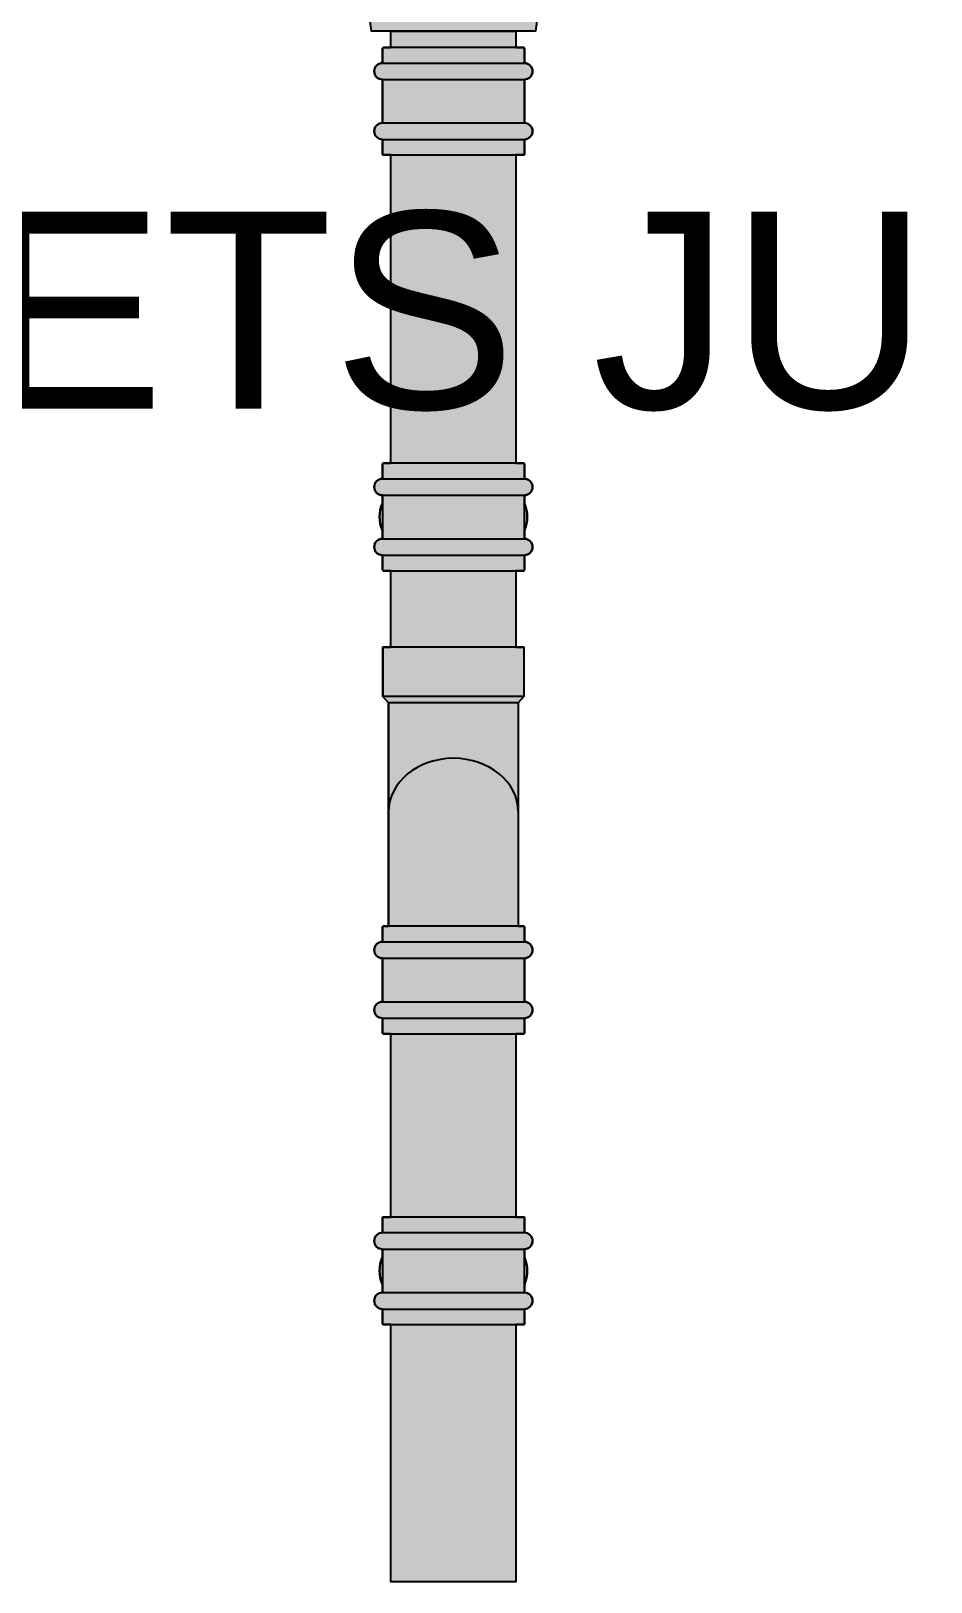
# Model space of a CAD drawing. Header units: millimetres. Extents: x 0 to 23312, y -3206 to 11448.
# Drawn here: x 14735 to 15284, y 9829 to 10774 of the extents above; entities that cross this region are included whole.
import ezdxf

# ---------------------------------------------------------------- set-up
doc = ezdxf.new("R2010")
doc.units = ezdxf.units.MM
doc.header["$LTSCALE"] = 10
doc.layers.add('40 - Detail Outline', color=142, linetype='Continuous')
doc.layers.add('41 - Detail', color=7, linetype='Continuous')
doc.styles.add('1-20', font='romans.shx', dxfattribs={"width": 0.8, "height": 40})

msp = doc.modelspace()

# ---------------------------------------------------------------- hatches: boundary and pattern name
at = {"layer": '40 - Detail Outline', "ltscale": 10}
h = msp.add_hatch(color=69, dxfattribs=at)
h.dxf.hatch_style = 1
edge = h.paths.add_edge_path()
edge.add_line((14954.77448884463, 9829.268812071616), (14954.77448884463, 9986.030372070298))
edge.add_line((14954.77448884463, 9986.030372070298), (14950.12448884463, 9986.030372070298))
edge.add_line((14950.12448884463, 9986.030372070298), (14949.62448884463, 9986.530372070298))
edge.add_line((14949.62448884463, 9986.530372070298), (14949.62448884463, 9995.530372070298))
edge.add_arc((14949.62448884463, 10000.5303720703), 5, 90, 270, ccw=False)
edge.add_line((14949.62448884463, 10005.5303720703), (14949.62448884463, 10010.49257984317))
edge.add_arc((14968.37448884463, 10018.7803720703), 20.50000000000003, 156.1538243013074, 203.8461756986926, ccw=False)
edge.add_line((14949.62448884463, 10027.06816429742), (14949.62448884463, 10032.0303720703))
edge.add_arc((14949.62448884463, 10037.0303720703), 5, 90.00000000002092, 270, ccw=False)
edge.add_line((14949.62448884463, 10042.0303720703), (14949.62448884463, 10051.0303720703))
edge.add_arc((14950.12448884464, 10051.03037207029), 0.500000000007276, 90.00000000083378, 179.9999999991662, ccw=False)
edge.add_line((14950.12448884463, 10051.5303720703), (14954.77448884463, 10051.5303720703))
edge.add_line((14954.77448884463, 10051.5303720703), (14954.77448884463, 10163.17741978148))
edge.add_line((14954.77448884463, 10163.17741978148), (14950.12448884463, 10163.17741978148))
edge.add_arc((14950.12448884464, 10163.67741978149), 0.500000000007276, 180.0000000008338, 269.9999999991662, ccw=False)
edge.add_line((14949.62448884463, 10163.67741978148), (14949.62448884463, 10172.67741978149))
edge.add_arc((14949.62448884463, 10177.67741978149), 5, 90, 270, ccw=False)
edge.add_line((14949.62448884463, 10182.67741978149), (14949.62448884463, 10209.17741978148))
edge.add_arc((14949.62448884463, 10214.17741978148), 5, 90, 270, ccw=False)
edge.add_line((14949.62448884463, 10219.17741978148), (14949.62448884463, 10228.17741978148))
edge.add_arc((14950.12448884464, 10228.17741978148), 0.500000000007276, 90.00000000083378, 179.9999999991662, ccw=False)
edge.add_line((14950.12448884463, 10228.67741978148), (14953.37448884464, 10228.67741978148))
edge.add_line((14953.37448884464, 10228.67741978148), (14953.37448884464, 10364.67741978149))
edge.add_line((14953.37448884464, 10364.67741978149), (14949.87448884463, 10368.67741978149))
edge.add_line((14949.87448884463, 10368.67741978149), (14949.87448884463, 10398.67741978148))
edge.add_line((14949.87448884463, 10398.67741978148), (14954.77448884463, 10398.67741978148))
edge.add_line((14954.77448884463, 10398.67741978148), (14954.77448884463, 10445.20235918454))
edge.add_line((14954.77448884463, 10445.20235918454), (14950.12448884463, 10445.20235918454))
edge.add_line((14950.12448884463, 10445.20235918454), (14949.62448884463, 10445.70235918454))
edge.add_line((14949.62448884463, 10445.70235918454), (14949.62448884463, 10454.70235918454))
edge.add_arc((14949.62448884463, 10459.70235918454), 5, 90, 270, ccw=False)
edge.add_line((14949.62448884463, 10464.70235918454), (14949.62448884463, 10469.66456695741))
edge.add_arc((14968.37448884463, 10477.95235918454), 20.50000000000003, 156.1538243013074, 203.8461756986926, ccw=False)
edge.add_line((14949.62448884463, 10486.24015141166), (14949.62448884463, 10491.20235918454))
edge.add_arc((14949.62448884463, 10496.20235918454), 4.999999999998181, 90, 270, ccw=False)
edge.add_line((14949.62448884463, 10501.20235918454), (14949.62448884463, 10510.20235918454))
edge.add_arc((14950.12448884464, 10510.20235918454), 0.500000000003638, 90.00000000041689, 179.9999999995831, ccw=False)
edge.add_line((14950.12448884463, 10510.70235918454), (14954.77448884463, 10510.70235918454))
edge.add_line((14954.77448884463, 10510.70235918454), (14954.77448884463, 10698.41506429921))
edge.add_line((14954.77448884463, 10698.41506429921), (14950.12998335013, 10698.41506429921))
edge.add_arc((14950.12453970865, 10698.91508553258), 0.5000508644615572, 180.0024329169312, 270.62374423343624, ccw=False)
edge.add_line((14949.62448884463, 10698.91506429921), (14949.62448884463, 10707.91506429921))
edge.add_arc((14949.62448884463, 10712.91506429921), 5, 90, 270, ccw=False)
edge.add_line((14949.62448884463, 10717.91506429921), (14949.62448884464, 10744.41506429921))
edge.add_arc((14949.62448884463, 10749.41506429921), 5, 90.00000000002092, 270.00000000002086, ccw=False)
edge.add_line((14949.62448884463, 10754.41506429921), (14949.62448884463, 10763.41506429921))
edge.add_arc((14950.12448884464, 10763.41506429921), 0.500000000007276, 90.00000000083378, 179.9999999991662, ccw=False)
edge.add_line((14950.12448884463, 10763.91506429921), (14954.77448884463, 10763.91506429921))
edge.add_line((14954.77448884463, 10763.91506429921), (14954.77448884463, 10773.91506429921))
edge.add_line((14954.77448884463, 10773.91506429921), (14942.87448884462, 10773.91506429937))
edge.add_arc((14860.44485524008, 10766.15506123285), 82.79409486050186, 5.378028208220247, 69.91721307197203)
edge.add_arc((14889.30598657859, 10849.23230636236), 5.334721497235837, 181.0502683591012, 265.3605757225857, ccw=False)
edge.add_line((14883.97216132253, 10849.13452297461), (14882.33287048597, 10849.13452297458))
edge.add_arc((14882.66666969118, 10853.91506429921), 4.792180846541191, 93.99416998851018, 266.0058300114898, ccw=False)
edge.add_line((14882.33287048597, 10858.69560562385), (14883.9721613225, 10858.69560562385))
edge.add_arc((14889.30598657851, 10858.59782223606), 5.334721497187665, 94.63942427869159, 178.9497316405184, ccw=False)
edge.add_line((14888.87448884462, 10863.91506429921), (14888.87448884463, 11009.11506429928))
edge.add_line((14888.87448884463, 11009.11506429928), (14885.87448884463, 11009.11506429928))
edge.add_arc((14870.4096606295, 11007.47184548912), 15.55188348019451, 6.065218505259467, 61.31491654688961)
edge.add_line((14877.87448884465, 11021.11506429921), (14877.87448884463, 11043.91506429921))
edge.add_line((14877.87448884463, 11043.91506429921), (14992.87448884463, 11043.91506429921))
edge.add_line((14992.87448884463, 11043.91506429921), (15107.87448884463, 11043.91506429921))
edge.add_line((15107.87448884463, 11043.91506429921), (15107.87448884462, 11021.11506429921))
edge.add_arc((15115.33931705977, 11007.47184548912), 15.55188348019523, 118.6850834531104, 173.9347814947405)
edge.add_line((15099.87448884464, 11009.11506429928), (15096.87448884464, 11009.11506429928))
edge.add_line((15096.87448884464, 11009.11506429928), (15096.87448884465, 10863.91506429921))
edge.add_arc((15096.44299111076, 10858.59782223606), 5.334721497187088, 1.05026835948172, 85.36057572130841, ccw=False)
edge.add_line((15101.77681636677, 10858.69560562385), (15103.4161072033, 10858.69560562385))
edge.add_arc((15103.08230799809, 10853.91506429921), 4.792180846541191, -86.00583001148982, 86.00583001148982, ccw=False)
edge.add_line((15103.4161072033, 10849.13452297458), (15101.77681636674, 10849.13452297461))
edge.add_arc((15096.44299111068, 10849.23230636236), 5.334721497234317, 274.6394242774143, 358.9497316408988, ccw=False)
edge.add_arc((15125.30412244918, 10766.15506123285), 82.79409486050281, 110.082786928028, 174.6219717917798)
edge.add_line((15042.87448884465, 10773.91506429937), (15030.97448884464, 10773.91506429921))
edge.add_line((15030.97448884464, 10773.91506429921), (15030.97448884464, 10763.91506429921))
edge.add_line((15030.97448884464, 10763.91506429921), (15035.62448884463, 10763.91506429921))
edge.add_arc((15035.62448884463, 10763.41506429921), 0.500000000007276, 8.33779267850332e-10, 89.99999999916622, ccw=False)
edge.add_line((15036.12448884463, 10763.41506429921), (15036.12448884464, 10754.41506429921))
edge.add_arc((15036.12448884463, 10749.41506429921), 5, -90.00000000002092, 89.99999999997908, ccw=False)
edge.add_line((15036.12448884463, 10744.41506429921), (15036.12448884463, 10717.91506429921))
edge.add_arc((15036.12448884463, 10712.91506429921), 5, -90, 90, ccw=False)
edge.add_line((15036.12448884463, 10707.91506429921), (15036.12448884463, 10698.91506429921))
edge.add_arc((15035.62443798062, 10698.91508553258), 0.5000508644622376, 269.37625576656376, 359.99756708306876, ccw=False)
edge.add_line((15035.61899433914, 10698.41506429921), (15030.97448884464, 10698.41506429921))
edge.add_line((15030.97448884464, 10698.41506429921), (15030.97448884464, 10510.70235918454))
edge.add_line((15030.97448884464, 10510.70235918454), (15035.62448884463, 10510.70235918454))
edge.add_arc((15035.62448884463, 10510.20235918454), 0.500000000003638, 4.16889633925166e-10, 89.99999999958311, ccw=False)
edge.add_line((15036.12448884463, 10510.20235918454), (15036.12448884463, 10501.20235918454))
edge.add_arc((15036.12448884463, 10496.20235918454), 5, -90, 90, ccw=False)
edge.add_line((15036.12448884463, 10491.20235918454), (15036.12448884463, 10486.24015141166))
edge.add_arc((15017.37448884463, 10477.95235918454), 20.50000000000003, -23.846175698692605, 23.84617569869272, ccw=False)
edge.add_line((15036.12448884463, 10469.66456695741), (15036.12448884463, 10464.70235918454))
edge.add_arc((15036.12448884463, 10459.70235918454), 5, -90, 90, ccw=False)
edge.add_line((15036.12448884463, 10454.70235918454), (15036.12448884463, 10445.70235918454))
edge.add_line((15036.12448884463, 10445.70235918454), (15035.62448884463, 10445.20235918454))
edge.add_line((15035.62448884463, 10445.20235918454), (15030.97448884464, 10445.20235918454))
edge.add_line((15030.97448884464, 10445.20235918454), (15030.97448884464, 10398.67741978148))
edge.add_line((15030.97448884464, 10398.67741978148), (15035.87448884463, 10398.67741978148))
edge.add_line((15035.87448884463, 10398.67741978148), (15035.87448884463, 10368.67741978149))
edge.add_line((15035.87448884463, 10368.67741978149), (15032.37448884463, 10364.67741978149))
edge.add_line((15032.37448884463, 10364.67741978149), (15032.37448884463, 10228.67741978148))
edge.add_line((15032.37448884463, 10228.67741978148), (15035.62448884463, 10228.67741978148))
edge.add_arc((15035.62448884463, 10228.17741978148), 0.500000000007276, 8.33779267850332e-10, 89.99999999916622, ccw=False)
edge.add_line((15036.12448884463, 10228.17741978148), (15036.12448884463, 10219.17741978148))
edge.add_arc((15036.12448884463, 10214.17741978148), 5, -90, 90, ccw=False)
edge.add_line((15036.12448884463, 10209.17741978148), (15036.12448884464, 10182.67741978149))
edge.add_arc((15036.12448884464, 10177.67741978149), 5, -90, 90, ccw=False)
edge.add_line((15036.12448884464, 10172.67741978149), (15036.12448884463, 10163.67741978148))
edge.add_arc((15035.62448884463, 10163.67741978149), 0.500000000007276, 270.0000000008338, 359.9999999991662, ccw=False)
edge.add_line((15035.62448884463, 10163.17741978148), (15030.97448884464, 10163.17741978148))
edge.add_line((15030.97448884464, 10163.17741978148), (15030.97448884464, 10051.5303720703))
edge.add_line((15030.97448884464, 10051.5303720703), (15035.62448884463, 10051.5303720703))
edge.add_arc((15035.62448884463, 10051.03037207029), 0.500000000007276, 8.33779267850332e-10, 89.99999999916622, ccw=False)
edge.add_line((15036.12448884463, 10051.0303720703), (15036.12448884464, 10042.0303720703))
edge.add_arc((15036.12448884463, 10037.0303720703), 5, -90, 89.99999999997908, ccw=False)
edge.add_line((15036.12448884463, 10032.0303720703), (15036.12448884463, 10027.06816429742))
edge.add_arc((15017.37448884463, 10018.7803720703), 20.50000000000003, -23.846175698692605, 23.84617569869272, ccw=False)
edge.add_line((15036.12448884463, 10010.49257984317), (15036.12448884463, 10005.5303720703))
edge.add_arc((15036.12448884463, 10000.5303720703), 5, -90, 90, ccw=False)
edge.add_line((15036.12448884463, 9995.530372070298), (15036.12448884463, 9986.530372070298))
edge.add_line((15036.12448884463, 9986.530372070298), (15035.62448884463, 9986.030372070298))
edge.add_line((15035.62448884463, 9986.030372070298), (15030.97448884464, 9986.030372070298))
edge.add_line((15030.97448884464, 9986.030372070298), (15030.97448884464, 9829.268812071616))
edge.add_line((15030.97448884464, 9829.268812071616), (14954.77448884463, 9829.268812071616))

# ---------------------------------------------------------------- linework, layer by layer
at = {"color": 9}
for p, q in [((15042.87448884463, 10773.91506429921), (14942.87448884463, 10773.91506429921)), ((14949.62448884463, 10754.41506429921), (15036.12448884463, 10754.41506429921)), ((14949.62448884463, 10744.41506429921), (15036.12448884463, 10744.41506429921)), ((14949.62448884463, 10717.91506429921), (15036.12448884463, 10717.91506429921)), ((14949.62448884463, 10707.91506429921), (15036.12448884463, 10707.91506429921)), ((14949.62448884463, 10501.20235918454), (15036.12448884463, 10501.20235918454)), ((14949.62448884463, 10491.20235918454), (15036.12448884463, 10491.20235918454)), ((14949.62448884463, 10464.70235918454), (15036.12448884463, 10464.70235918454)), ((14949.62448884463, 10454.70235918454), (15036.12448884463, 10454.70235918454)), ((15035.87448884463, 10398.67741978148), (14949.87448884463, 10398.67741978148)), ((14949.87448884463, 10398.67741978148), (14949.87448884463, 10368.67741978149)), ((15035.87448884463, 10398.67741978148), (15035.87448884463, 10368.67741978148)), ((14953.37448884463, 10364.67741978149), (14949.87448884463, 10368.67741978149)), ((15035.87448884463, 10368.67741978148), (14949.87448884463, 10368.67741978149)), ((15032.37448884463, 10364.67741978148), (14953.37448884463, 10364.67741978149)), ((14953.37448884464, 10364.67741978149), (14953.37448884463, 10228.67741978148)), ((15032.37448884463, 10364.67741978148), (15035.87448884463, 10368.67741978149)), ((15032.37448884464, 10364.67741978149), (15032.37448884463, 10228.67741978148)), ((15032.37448884463, 10228.67741978148), (14953.37448884462, 10228.67741978148)), ((14949.62448884463, 10219.17741978148), (15036.12448884463, 10219.17741978148)), ((14949.62448884463, 10209.17741978148), (15036.12448884463, 10209.17741978148)), ((14949.62448884463, 10182.67741978148), (15036.12448884463, 10182.67741978148)), ((14949.62448884463, 10172.67741978148), (15036.12448884463, 10172.67741978148)), ((14949.62448884463, 10042.0303720703), (15036.12448884463, 10042.0303720703)), ((14949.62448884463, 10032.0303720703), (15036.12448884463, 10032.0303720703)), ((14949.62448884463, 10005.5303720703), (15036.12448884463, 10005.5303720703)), ((14949.62448884463, 9995.530372070298), (15036.12448884463, 9995.530372070298))]:
    msp.add_line(p, q, dxfattribs=at)
for points in [[(15096.87448884446, 10843.91506429915, 0.2892931877542192), (15042.87448884465, 10773.91506429937), (15030.97448884464, 10773.91506429921), (15030.97448884464, 10763.91506429921), (15035.62448884463, 10763.91506429921, -0.4142135623656362), (15036.12448884463, 10763.41506429921), (15036.12448884464, 10754.41506429921, -0.9999999999999999), (15036.12448884463, 10744.41506429921), (15036.12448884463, 10717.91506429921, -0.9999999999999999), (15036.12448884463, 10707.91506429921), (15036.12448884463, 10698.91506429921, -0.417393253740627), (15035.61899433914, 10698.41506429921), (15030.97448884464, 10698.41506429921), (15030.97448884464, 10510.70235918454), (15035.62448884463, 10510.70235918454, -0.4142135623688329), (15036.12448884463, 10510.20235918454), (15036.12448884463, 10501.20235918454, -1), (15036.12448884463, 10491.20235918454), (15036.12448884463, 10486.24015141166, -0.2111539420923684), (15036.12448884463, 10469.66456695741), (15036.12448884463, 10464.70235918454, -1), (15036.12448884463, 10454.70235918454), (15036.12448884463, 10445.70235918454), (15035.62448884463, 10445.20235918454), (15030.97448884464, 10445.20235918454), (15030.97448884464, 10398.67741978148), (15035.87448884463, 10398.67741978148), (15035.87448884463, 10368.67741978149), (15032.37448884463, 10364.67741978149), (15032.37448884463, 10228.67741978148), (15035.62448884463, 10228.67741978148, -0.4142135623656362), (15036.12448884463, 10228.17741978148), (15036.12448884463, 10219.17741978148, -0.9999999999999999), (15036.12448884463, 10209.17741978148), (15036.12448884464, 10182.67741978149, -0.9999999999999999), (15036.12448884464, 10172.67741978149), (15036.12448884463, 10163.67741978148, -0.4142135623656362), (15035.62448884463, 10163.17741978148), (15030.97448884464, 10163.17741978148), (15030.97448884464, 10051.5303720703), (15035.62448884463, 10051.5303720703, -0.4142135623656362), (15036.12448884463, 10051.0303720703), (15036.12448884464, 10042.0303720703, -1), (15036.12448884463, 10032.0303720703), (15036.12448884463, 10027.06816429742, -0.2111539420923684), (15036.12448884463, 10010.49257984317), (15036.12448884463, 10005.5303720703, -1), (15036.12448884463, 9995.530372070298), (15036.12448884463, 9986.530372070298), (15035.62448884463, 9986.030372070298), (15030.97448884464, 9986.030372070298), (15030.97448884464, 9829.268812071616), (14954.77448884463, 9829.268812071616), (14954.77448884463, 9986.030372070298), (14950.12448884463, 9986.030372070298), (14949.62448884463, 9986.530372070298), (14949.62448884463, 9995.530372070298, -1), (14949.62448884463, 10005.5303720703), (14949.62448884463, 10010.49257984317, -0.2111539420923684), (14949.62448884463, 10027.06816429742), (14949.62448884463, 10032.0303720703, -1), (14949.62448884463, 10042.0303720703), (14949.62448884463, 10051.0303720703, -0.4142135623656362), (14950.12448884463, 10051.5303720703), (14954.77448884463, 10051.5303720703), (14954.77448884463, 10163.17741978148), (14950.12448884463, 10163.17741978148, -0.4142135623656362), (14949.62448884463, 10163.67741978148), (14949.62448884463, 10172.67741978149, -0.9999999999999999), (14949.62448884463, 10182.67741978149), (14949.62448884463, 10209.17741978148, -0.9999999999999999), (14949.62448884463, 10219.17741978148), (14949.62448884463, 10228.17741978148, -0.4142135623656362), (14950.12448884463, 10228.67741978148), (14953.37448884464, 10228.67741978148), (14953.37448884464, 10364.67741978149), (14949.87448884463, 10368.67741978149), (14949.87448884463, 10398.67741978148), (14954.77448884463, 10398.67741978148), (14954.77448884463, 10445.20235918454), (14950.12448884463, 10445.20235918454), (14949.62448884463, 10445.70235918454), (14949.62448884463, 10454.70235918454, -1), (14949.62448884463, 10464.70235918454), (14949.62448884463, 10469.66456695741, -0.2111539420923684), (14949.62448884463, 10486.24015141166), (14949.62448884463, 10491.20235918454, -1), (14949.62448884463, 10501.20235918454), (14949.62448884463, 10510.20235918454, -0.4142135623688329), (14950.12448884463, 10510.70235918454), (14954.77448884463, 10510.70235918454), (14954.77448884463, 10698.41506429921), (14950.12998335013, 10698.41506429921, -0.417393253740627), (14949.62448884463, 10698.91506429921), (14949.62448884463, 10707.91506429921, -0.9999999999999999), (14949.62448884463, 10717.91506429921), (14949.62448884464, 10744.41506429921, -0.9999999999999999), (14949.62448884463, 10754.41506429921), (14949.62448884463, 10763.41506429921, -0.4142135623656362), (14950.12448884463, 10763.91506429921), (14954.77448884463, 10763.91506429921), (14954.77448884463, 10773.91506429921), (14942.87448884462, 10773.91506429937, 0.2892931877542192), (14888.87448884481, 10843.91506429915, -0.3854183249429879)], [(15036.12448884463, 10754.41506429921), (15036.12448884463, 10763.41506429921, 0.414213562373095), (15035.62448884463, 10763.91506429921), (14950.12448884463, 10763.91506429921, 0.414213562373095), (14949.62448884463, 10763.41506429921), (14949.62448884463, 10754.41506429921)], [(14949.62448884463, 10707.91506429921), (14949.62448884463, 10698.91506429921, 0.414213562373095), (14950.12448884463, 10698.41506429921), (15035.62448884463, 10698.41506429921, 0.414213562373095), (15036.12448884463, 10698.91506429921), (15036.12448884463, 10707.91506429921)], [(15036.12448884463, 10501.20235918454), (15036.12448884463, 10510.20235918454, 0.414213562373095), (15035.62448884463, 10510.70235918454), (14950.12448884463, 10510.70235918454, 0.414213562373095), (14949.62448884463, 10510.20235918454), (14949.62448884463, 10501.20235918454)], [(14949.62448884463, 10454.70235918454), (14949.62448884463, 10445.70235918454, 0.414213562373095), (14950.12448884463, 10445.20235918454), (15035.62448884463, 10445.20235918454, 0.414213562373095), (15036.12448884463, 10445.70235918454), (15036.12448884463, 10454.70235918454)], [(15036.12448884463, 10219.17741978148), (15036.12448884463, 10228.17741978148, 0.414213562373095), (15035.62448884463, 10228.67741978148), (14950.12448884463, 10228.67741978148, 0.414213562373095), (14949.62448884463, 10228.17741978148), (14949.62448884463, 10219.17741978148)], [(14949.62448884463, 10172.67741978148), (14949.62448884463, 10163.67741978148, 0.414213562373095), (14950.12448884463, 10163.17741978148), (15035.62448884463, 10163.17741978148, 0.414213562373095), (15036.12448884463, 10163.67741978148), (15036.12448884463, 10172.67741978148)], [(15036.12448884463, 10042.0303720703), (15036.12448884463, 10051.0303720703, 0.414213562373095), (15035.62448884463, 10051.5303720703), (14950.12448884463, 10051.5303720703, 0.414213562373095), (14949.62448884463, 10051.0303720703), (14949.62448884463, 10042.0303720703)], [(14949.62448884463, 9995.530372070298), (14949.62448884463, 9986.530372070298, 0.414213562373095), (14950.12448884463, 9986.030372070298), (15035.62448884463, 9986.030372070298, 0.414213562373095), (15036.12448884463, 9986.530372070298), (15036.12448884463, 9995.530372070298)]]:
    msp.add_lwpolyline(points, format="xyb", dxfattribs=at)
for points in [[(14954.77448884463, 10763.91506429921), (14954.77448884463, 10773.91506429921), (15030.97448884463, 10773.91506429921), (15030.97448884463, 10763.91506429921)], [(14949.62448884463, 10744.41506429921), (14949.62448884463, 10717.91506429921)], [(15036.12448884463, 10717.91506429921), (15036.12448884463, 10744.41506429921)], [(14949.62448884463, 10491.20235918454), (14949.62448884463, 10464.70235918454)], [(15036.12448884463, 10464.70235918454), (15036.12448884463, 10491.20235918454)], [(14949.62448884463, 10209.17741978148), (14949.62448884463, 10182.67741978148)], [(15036.12448884463, 10182.67741978148), (15036.12448884463, 10209.17741978148)], [(14949.62448884463, 10032.0303720703), (14949.62448884463, 10005.5303720703)], [(15036.12448884463, 10005.5303720703), (15036.12448884463, 10032.0303720703)]]:
    msp.add_lwpolyline(points, dxfattribs=at)
for points in [[(14954.77448884463, 10510.70235918454), (14954.77448884463, 10698.41506429921), (15030.97448884463, 10698.41506429921), (15030.97448884463, 10510.70235918454)], [(14954.77448884463, 10398.67741978148), (14954.77448884463, 10445.20235918454), (15030.97448884463, 10445.20235918454), (15030.97448884463, 10398.67741978148)], [(14954.77448884463, 10051.5303720703), (14954.77448884463, 10163.17741978148), (15030.97448884463, 10163.17741978148), (15030.97448884463, 10051.5303720703)], [(14954.77448884463, 9829.268812071616), (14954.77448884463, 9986.030372070298), (15030.97448884463, 9986.030372070298), (15030.97448884463, 9829.268812071616)]]:
    msp.add_lwpolyline(points, close=True, dxfattribs=at)
for centre, radius, start, end in [((14949.62448884463, 10749.41506429921), 5, 90, 270), ((15036.12448884463, 10749.41506429921), 5, 270, 90), ((14949.62448884463, 10712.91506429921), 5, 90, 270), ((15036.12448884463, 10712.91506429921), 5, 270, 90), ((14949.62448884463, 10496.20235918454), 5, 90, 270), ((15036.12448884463, 10496.20235918454), 5, 270, 90), ((14968.37448884463, 10477.95235918454), 20.5, 156.1538243013074, 203.8461756986926), ((15017.37448884463, 10477.95235918454), 20.5, 336.1538243013073, 23.84617569869264), ((14949.62448884463, 10459.70235918454), 5, 90, 270), ((15036.12448884463, 10459.70235918454), 5, 270, 90), ((14949.62448884463, 10214.17741978148), 5, 90, 270), ((15036.12448884463, 10214.17741978148), 5, 270, 90), ((14949.62448884463, 10177.67741978148), 5, 90, 270), ((15036.12448884463, 10177.67741978148), 5, 270, 90), ((14949.62448884463, 10037.0303720703), 5, 90, 270), ((15036.12448884463, 10037.0303720703), 5, 270, 90), ((14968.37448884463, 10018.7803720703), 20.5, 156.1538243013074, 203.8461756986926), ((15017.37448884463, 10018.7803720703), 20.5, 336.1538243013073, 23.84617569869264), ((14949.62448884463, 10000.5303720703), 5, 90, 270), ((15036.12448884463, 10000.5303720703), 5, 270, 90)]:
    msp.add_arc(centre, radius, start, end, dxfattribs=at)
at = {"layer": '40 - Detail Outline', "color": 252, "ltscale": 10}
msp.add_ellipse((14992.87448884463, 10298.4093272479), major_axis=(-39.50000000000182, 0), ratio=0.8243060527616106, start_param=3.141592653589793, end_param=6.283185307179586, dxfattribs=at)

# ---------------------------------------------------------------- texts
at = {"layer": '41 - Detail', "color": 3, "insert": (15389.76980998869, 10602.97885280488), "char_height": 120, "width": 6225.583422408323, "attachment_point": 5, "style": '1-20'}
msp.add_mtext('\\A1;{\\fArial|b0|i0|c0|p34;\\W1;\\C1;SHOW BRACKETS JUST ABOVE PIPE BENDS. }', dxfattribs=at)

doc.saveas('drawing.dxf')
